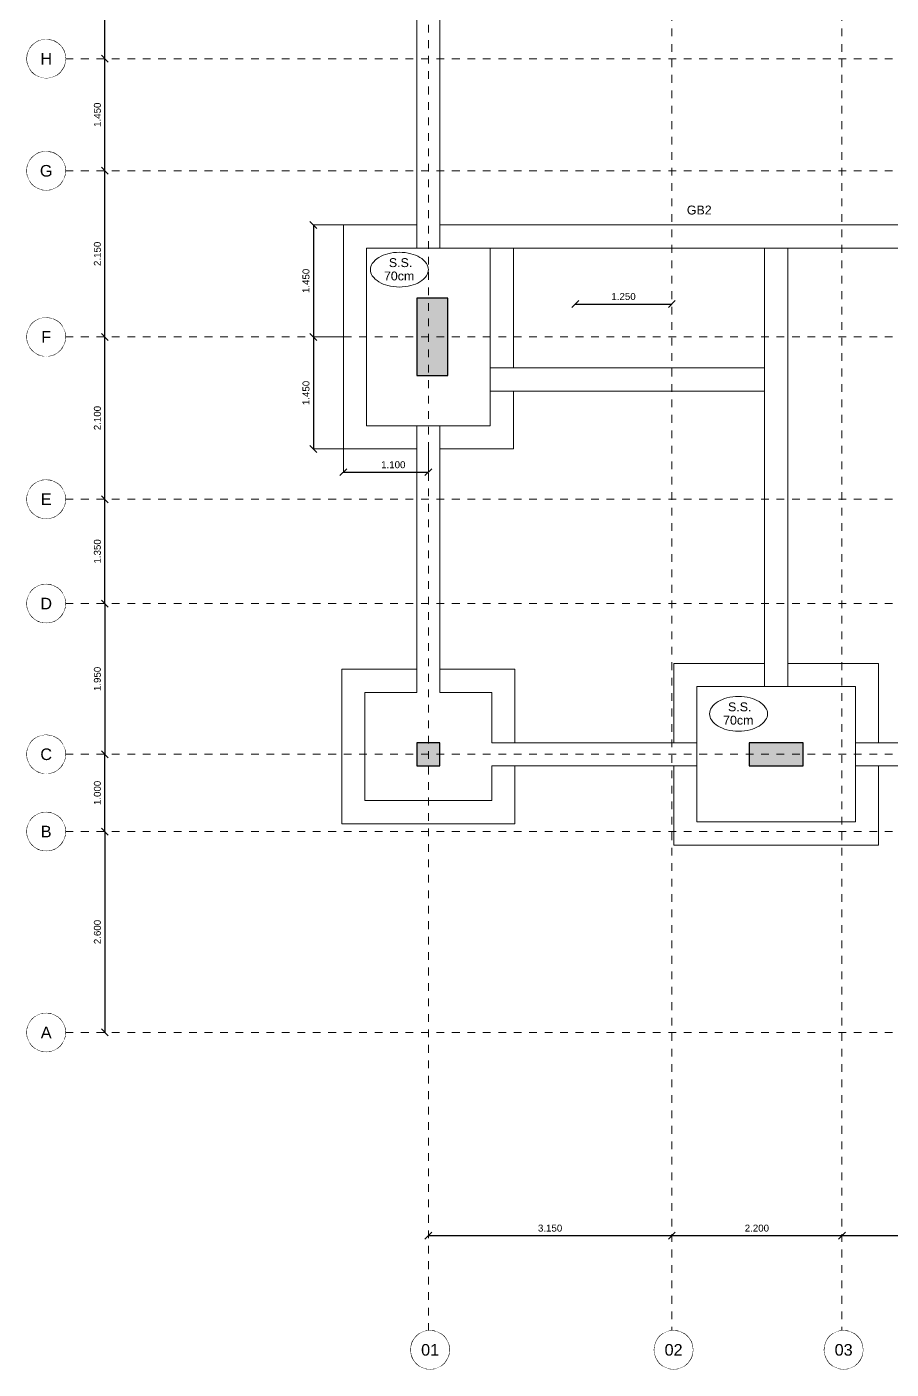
# Model space of a CAD drawing. Header units: inches. Extents: x -11.3 to 47.2, y -1.9 to 32.
# Drawn here: x -2.69 to 8.49, y -1.86 to 15.51 of the extents above; entities that cross this region are included whole.
import ezdxf
from ezdxf.enums import TextEntityAlignment as Align

# ---------------------------------------------------------------- set-up
doc = ezdxf.new("R2010")
doc.units = ezdxf.units.IN
doc.header["$MEASUREMENT"] = 0
doc.set_wipeout_variables(frame=1)
doc.linetypes.add('AXES-TYP$0$CENTER2', pattern=[1.125, 0.75, -0.125, 0.125, -0.125])
doc.layers.add('AXES-2ND&3RD$0$A-GRID-IDEN @ 50', color=51, linetype='Continuous')
doc.layers.add('Columns', color=4, linetype='Continuous')
for name, color, linetype, lineweight in [('AXES-2ND&3RD$0$S-AXIS-CIRC', 22, 'Continuous', 13), ('AXES-TYP$0$S-AXIS-PLAN', 20, 'AXES-TYP$0$CENTER2', 18), ('F_600', 144, 'Continuous', 20), ('F_700', 150, 'Continuous', 20), ('FOUNDATION$0$S-ANNO-TEXT', 130, 'Continuous', 13), ('FOUNDATION$0$S-BEAM-NAME', 2, 'Continuous', 30), ('FOUNDATION$0$S-CONC-PATH', 253, 'Continuous', 5), ('P_Con', 6, 'Continuous', 20), ('Strip', 3, 'Continuous', 20)]:
    doc.layers.add(name, color=color, linetype=linetype, lineweight=lineweight)
doc.styles.add('AXES-2ND&3RD$0$DMA-T-S', font='sanss___.ttf', dxfattribs={"height": 0.0023})
doc.styles.add('AXES-ROOF$0$DMA-TXT-DIM', font='sanss___.ttf', dxfattribs={"height": 0.0018})
doc.styles.add('AXES-TYP$0$DMA-TXT-DIM', font='sanss___.ttf', dxfattribs={"height": 0.0018})
doc.styles.add('FOUNDATION$0$DMA-T-S', font='sanss___.ttf', dxfattribs={"height": 0.0023})
doc.styles.add('FOUNDATION$0$DMA-TXT-DIM', font='sanss___.ttf', dxfattribs={"height": 0.0018})
doc.dimstyles.new('AXES-ROOF$0$DMA-DIM', dxfattribs={"dimtxt": 0.0018, "dimasz": 0.0018, "dimexe": 0, "dimexo": 0, "dimgap": 0.001, "dimtad": 1, "dimdec": 3, "dimlfac": -1, "dimrnd": 0.001, "dimzin": 1, "dimdsep": 46, "dimtxsty": 'AXES-ROOF$0$DMA-TXT-DIM', "dimblk": 'AXES-ROOF$0$_Oblique', "dimcen": 0.003, "dimclrd": 256, "dimclre": 256, "dimclrt": 2, "dimadec": 3, "dimazin": 0, "dimtfac": 1, "dimtdec": 3, "dimtofl": 0, "dimtmove": 0, "dimatfit": 3, "dimfxl": 0.05, "dimtolj": 1, "dimtzin": 0, "dimlwe": -1, "dimarcsym": 0})
doc.dimstyles.new('AXES-TYP$0$DMA-DIM', dxfattribs={"dimtxt": 0.0018, "dimasz": 0.0018, "dimexe": 0, "dimexo": 0, "dimgap": 0.001, "dimtad": 1, "dimdec": 3, "dimlfac": -1, "dimrnd": 0.001, "dimzin": 1, "dimdsep": 46, "dimtxsty": 'AXES-TYP$0$DMA-TXT-DIM', "dimblk": 'AXES-TYP$0$_Oblique', "dimcen": 0.003, "dimclrd": 256, "dimclre": 256, "dimclrt": 2, "dimadec": 3, "dimazin": 0, "dimtfac": 1, "dimtdec": 3, "dimtofl": 0, "dimtmove": 0, "dimatfit": 3, "dimfxl": 0.05, "dimtolj": 1, "dimtzin": 0, "dimlwe": -1, "dimarcsym": 0})
doc.dimstyles.new('FOUNDATION$0$DMA-DIM', dxfattribs={"dimtxt": 0.0018, "dimasz": 0.0018, "dimexe": 0, "dimexo": 0, "dimgap": 0.001, "dimtad": 1, "dimdec": 3, "dimlfac": -1, "dimrnd": 0.001, "dimzin": 1, "dimdsep": 46, "dimtxsty": 'FOUNDATION$0$DMA-TXT-DIM', "dimblk": 'FOUNDATION$0$_Oblique', "dimcen": 0.003, "dimclrd": 256, "dimclre": 256, "dimclrt": 2, "dimadec": 3, "dimazin": 0, "dimtfac": 1, "dimtdec": 3, "dimtofl": 0, "dimtmove": 0, "dimatfit": 3, "dimfxl": 0.05, "dimtolj": 1, "dimtzin": 0, "dimlwe": -1, "dimarcsym": 0})

# ---------------------------------------------------------------- blocks, each defined once
blk = doc.blocks.new('FOUNDATION$0$_Oblique')
at = {"color": 0, "linetype": 'ByBlock', "lineweight": -2}
blk.add_line((0.5, 0.5), (-0.5, -0.5), dxfattribs=at)
blk = doc.blocks.new('*D161')
at = {"layer": 'Defpoints', "color": 0, "transparency": 16777216}
for p in [(4.4, 11.926), (5.65, 11.926), (5.65, 11.926)]:
    blk.add_point(p, dxfattribs=at)
at = {"layer": 'FOUNDATION$0$S-ANNO-TEXT', "lineweight": -2, "transparency": 16777216}
blk.add_line((4.4, 11.926), (5.65, 11.926), dxfattribs=at)
at = {"layer": 'FOUNDATION$0$S-ANNO-TEXT', "lineweight": -2, "transparency": 16777216, "xscale": 0.09, "yscale": 0.09, "zscale": 0.09, "rotation": 180}
blk.add_blockref('FOUNDATION$0$_Oblique', (4.4, 11.926), dxfattribs=at)
at = {"layer": 'FOUNDATION$0$S-ANNO-TEXT', "lineweight": -2, "transparency": 16777216, "xscale": 0.09, "yscale": 0.09, "zscale": 0.09}
blk.add_blockref('FOUNDATION$0$_Oblique', (5.65, 11.926), dxfattribs=at)
at = {"layer": 'FOUNDATION$0$S-ANNO-TEXT', "transparency": 16777216, "insert": (5.025, 12.023), "char_height": 0.09, "attachment_point": 5, "style": 'FOUNDATION$0$DMA-TXT-DIM'}
blk.add_mtext('\\A1;1.250', dxfattribs=at)
blk = doc.blocks.new('*D148')
at = {"layer": 'Defpoints', "color": 0, "transparency": 16777216}
for p in [(1.4, 12.95), (1.013, 11.5), (1.4, 11.5)]:
    blk.add_point(p, dxfattribs=at)
at = {"layer": 'FOUNDATION$0$S-ANNO-TEXT', "transparency": 16777216}
for p, q in [((1.4, 12.95), (1.013, 12.95)), ((1.4, 11.5), (1.013, 11.5))]:
    blk.add_line(p, q, dxfattribs=at)
at = {"layer": 'FOUNDATION$0$S-ANNO-TEXT', "lineweight": -2, "transparency": 16777216}
blk.add_line((1.013, 12.95), (1.013, 11.5), dxfattribs=at)
at = {"layer": 'FOUNDATION$0$S-ANNO-TEXT', "lineweight": -2, "transparency": 16777216, "xscale": 0.09, "yscale": 0.09, "zscale": 0.09}
for p, rotation in [((1.013, 12.95), 90), ((1.013, 11.5), 270)]:
    blk.add_blockref('FOUNDATION$0$_Oblique', p, dxfattribs=dict(at, rotation=rotation))
at = {"layer": 'FOUNDATION$0$S-ANNO-TEXT', "transparency": 16777216, "insert": (0.917, 12.225), "char_height": 0.09, "attachment_point": 5, "rotation": 90, "style": 'FOUNDATION$0$DMA-TXT-DIM'}
blk.add_mtext('\\A1;1.450', dxfattribs=at)
blk = doc.blocks.new('*D147')
at = {"layer": 'Defpoints', "color": 0, "transparency": 16777216}
for p in [(1.4, 11.5), (1.013, 10.05), (1.4, 10.05)]:
    blk.add_point(p, dxfattribs=at)
at = {"layer": 'FOUNDATION$0$S-ANNO-TEXT', "transparency": 16777216}
for p, q in [((1.4, 11.5), (1.013, 11.5)), ((1.4, 10.05), (1.013, 10.05))]:
    blk.add_line(p, q, dxfattribs=at)
at = {"layer": 'FOUNDATION$0$S-ANNO-TEXT', "lineweight": -2, "transparency": 16777216}
blk.add_line((1.013, 11.5), (1.013, 10.05), dxfattribs=at)
at = {"layer": 'FOUNDATION$0$S-ANNO-TEXT', "lineweight": -2, "transparency": 16777216, "xscale": 0.09, "yscale": 0.09, "zscale": 0.09}
for p, rotation in [((1.013, 11.5), 90), ((1.013, 10.05), 270)]:
    blk.add_blockref('FOUNDATION$0$_Oblique', p, dxfattribs=dict(at, rotation=rotation))
at = {"layer": 'FOUNDATION$0$S-ANNO-TEXT', "transparency": 16777216, "insert": (0.917, 10.775), "char_height": 0.09, "attachment_point": 5, "rotation": 90, "style": 'FOUNDATION$0$DMA-TXT-DIM'}
blk.add_mtext('\\A1;1.450', dxfattribs=at)
blk = doc.blocks.new('*D146')
at = {"layer": 'Defpoints', "color": 0, "transparency": 16777216}
for p in [(1.4, 10.05), (2.5, 10.05), (2.5, 9.75)]:
    blk.add_point(p, dxfattribs=at)
at = {"layer": 'FOUNDATION$0$S-ANNO-TEXT', "transparency": 16777216}
for p, q in [((1.4, 10.05), (1.4, 9.75)), ((2.5, 10.05), (2.5, 9.75))]:
    blk.add_line(p, q, dxfattribs=at)
at = {"layer": 'FOUNDATION$0$S-ANNO-TEXT', "lineweight": -2, "transparency": 16777216}
blk.add_line((1.4, 9.75), (2.5, 9.75), dxfattribs=at)
at = {"layer": 'FOUNDATION$0$S-ANNO-TEXT', "lineweight": -2, "transparency": 16777216, "xscale": 0.09, "yscale": 0.09, "zscale": 0.09, "rotation": 180}
blk.add_blockref('FOUNDATION$0$_Oblique', (1.4, 9.75), dxfattribs=at)
at = {"layer": 'FOUNDATION$0$S-ANNO-TEXT', "lineweight": -2, "transparency": 16777216, "xscale": 0.09, "yscale": 0.09, "zscale": 0.09}
blk.add_blockref('FOUNDATION$0$_Oblique', (2.5, 9.75), dxfattribs=at)
at = {"layer": 'FOUNDATION$0$S-ANNO-TEXT', "transparency": 16777216, "insert": (2.046, 9.846), "char_height": 0.09, "attachment_point": 5, "style": 'FOUNDATION$0$DMA-TXT-DIM'}
blk.add_mtext('\\A1;1.100', dxfattribs=at)
blk = doc.blocks.new('AXES-TYP$0$_Oblique')
at = {"color": 0, "linetype": 'ByBlock', "lineweight": -2}
blk.add_line((0.5, 0.5), (-0.5, -0.5), dxfattribs=at)
blk = doc.blocks.new('*D179')
at = {"layer": 'Defpoints', "color": 0, "transparency": 16777216}
for p in [(-1.686, 5.1), (-1.686, 2.5), (-1.686, 2.5)]:
    blk.add_point(p, dxfattribs=at)
at = {"layer": 'FOUNDATION$0$S-ANNO-TEXT', "lineweight": -2, "transparency": 16777216}
blk.add_line((-1.686, 5.1), (-1.686, 2.5), dxfattribs=at)
at = {"layer": 'FOUNDATION$0$S-ANNO-TEXT', "lineweight": -2, "transparency": 16777216, "xscale": 0.09, "yscale": 0.09, "zscale": 0.09}
for p, rotation in [((-1.686, 5.1), 90), ((-1.686, 2.5), 270)]:
    blk.add_blockref('AXES-TYP$0$_Oblique', p, dxfattribs=dict(at, rotation=rotation))
at = {"layer": 'FOUNDATION$0$S-ANNO-TEXT', "transparency": 16777216, "insert": (-1.782, 3.8), "char_height": 0.09, "attachment_point": 5, "rotation": 90, "style": 'AXES-TYP$0$DMA-TXT-DIM'}
blk.add_mtext('\\A1;2.600', dxfattribs=at)
blk = doc.blocks.new('AXES-ROOF$0$_Oblique')
at = {"color": 0, "linetype": 'ByBlock', "lineweight": -2}
blk.add_line((0.5, 0.5), (-0.5, -0.5), dxfattribs=at)
blk = doc.blocks.new('*D237')
at = {"layer": 'Defpoints', "color": 0, "transparency": 16777216}
for p in [(2.5, -0.128), (5.65, -0.128), (5.65, -0.128)]:
    blk.add_point(p, dxfattribs=at)
at = {"layer": 'FOUNDATION$0$S-ANNO-TEXT', "lineweight": -2, "transparency": 16777216}
blk.add_line((2.5, -0.128), (5.65, -0.128), dxfattribs=at)
at = {"layer": 'FOUNDATION$0$S-ANNO-TEXT', "lineweight": -2, "transparency": 16777216, "xscale": 0.09, "yscale": 0.09, "zscale": 0.09, "rotation": 180}
blk.add_blockref('AXES-ROOF$0$_Oblique', (2.5, -0.128), dxfattribs=at)
at = {"layer": 'FOUNDATION$0$S-ANNO-TEXT', "lineweight": -2, "transparency": 16777216, "xscale": 0.09, "yscale": 0.09, "zscale": 0.09}
blk.add_blockref('AXES-ROOF$0$_Oblique', (5.65, -0.128), dxfattribs=at)
at = {"layer": 'FOUNDATION$0$S-ANNO-TEXT', "transparency": 16777216, "insert": (4.075, -0.032), "char_height": 0.09, "attachment_point": 5, "style": 'AXES-ROOF$0$DMA-TXT-DIM'}
blk.add_mtext('\\A1;3.150', dxfattribs=at)
blk = doc.blocks.new('*D235')
at = {"layer": 'Defpoints', "color": 0, "transparency": 16777216}
for p in [(5.65, -0.128), (7.85, -0.128), (7.85, -0.128)]:
    blk.add_point(p, dxfattribs=at)
at = {"layer": 'FOUNDATION$0$S-ANNO-TEXT', "lineweight": -2, "transparency": 16777216}
blk.add_line((5.65, -0.128), (7.85, -0.128), dxfattribs=at)
at = {"layer": 'FOUNDATION$0$S-ANNO-TEXT', "lineweight": -2, "transparency": 16777216, "xscale": 0.09, "yscale": 0.09, "zscale": 0.09, "rotation": 180}
blk.add_blockref('AXES-ROOF$0$_Oblique', (5.65, -0.128), dxfattribs=at)
at = {"layer": 'FOUNDATION$0$S-ANNO-TEXT', "lineweight": -2, "transparency": 16777216, "xscale": 0.09, "yscale": 0.09, "zscale": 0.09}
blk.add_blockref('AXES-ROOF$0$_Oblique', (7.85, -0.128), dxfattribs=at)
at = {"layer": 'FOUNDATION$0$S-ANNO-TEXT', "transparency": 16777216, "insert": (6.75, -0.032), "char_height": 0.09, "attachment_point": 5, "style": 'AXES-ROOF$0$DMA-TXT-DIM'}
blk.add_mtext('\\A1;2.200', dxfattribs=at)
blk = doc.blocks.new('*D233')
at = {"layer": 'Defpoints', "color": 0, "transparency": 16777216}
for p in [(7.85, -0.128), (11.5, -0.128), (11.5, -0.128)]:
    blk.add_point(p, dxfattribs=at)
at = {"layer": 'FOUNDATION$0$S-ANNO-TEXT', "lineweight": -2, "transparency": 16777216}
blk.add_line((7.85, -0.128), (11.5, -0.128), dxfattribs=at)
at = {"layer": 'FOUNDATION$0$S-ANNO-TEXT', "lineweight": -2, "transparency": 16777216, "xscale": 0.09, "yscale": 0.09, "zscale": 0.09, "rotation": 180}
blk.add_blockref('AXES-ROOF$0$_Oblique', (7.85, -0.128), dxfattribs=at)
at = {"layer": 'FOUNDATION$0$S-ANNO-TEXT', "lineweight": -2, "transparency": 16777216, "xscale": 0.09, "yscale": 0.09, "zscale": 0.09}
blk.add_blockref('AXES-ROOF$0$_Oblique', (11.5, -0.128), dxfattribs=at)
at = {"layer": 'FOUNDATION$0$S-ANNO-TEXT', "transparency": 16777216, "insert": (9.675, -0.032), "char_height": 0.09, "attachment_point": 5, "style": 'AXES-ROOF$0$DMA-TXT-DIM'}
blk.add_mtext('\\A1;3.650', dxfattribs=at)
blk = doc.blocks.new('*D223')
at = {"layer": 'Defpoints', "color": 0, "transparency": 16777216}
for p in [(-1.686, 6.1), (-1.686, 6.1), (-1.686, 5.1)]:
    blk.add_point(p, dxfattribs=at)
at = {"layer": 'FOUNDATION$0$S-ANNO-TEXT', "lineweight": -2, "transparency": 16777216}
blk.add_line((-1.686, 5.1), (-1.686, 6.1), dxfattribs=at)
at = {"layer": 'FOUNDATION$0$S-ANNO-TEXT', "lineweight": -2, "transparency": 16777216, "xscale": 0.09, "yscale": 0.09, "zscale": 0.09}
for p, rotation in [((-1.686, 6.1), 90), ((-1.686, 5.1), 270)]:
    blk.add_blockref('AXES-ROOF$0$_Oblique', p, dxfattribs=dict(at, rotation=rotation))
at = {"layer": 'FOUNDATION$0$S-ANNO-TEXT', "transparency": 16777216, "insert": (-1.782, 5.6), "char_height": 0.09, "attachment_point": 5, "rotation": 90, "style": 'AXES-ROOF$0$DMA-TXT-DIM'}
blk.add_mtext('\\A1;1.000', dxfattribs=at)
blk = doc.blocks.new('*D221')
at = {"layer": 'Defpoints', "color": 0, "transparency": 16777216}
for p in [(-1.686, 9.4), (-1.686, 9.4), (-1.686, 8.05)]:
    blk.add_point(p, dxfattribs=at)
at = {"layer": 'FOUNDATION$0$S-ANNO-TEXT', "lineweight": -2, "transparency": 16777216}
blk.add_line((-1.686, 8.05), (-1.686, 9.4), dxfattribs=at)
at = {"layer": 'FOUNDATION$0$S-ANNO-TEXT', "lineweight": -2, "transparency": 16777216, "xscale": 0.09, "yscale": 0.09, "zscale": 0.09}
for p, rotation in [((-1.686, 9.4), 90), ((-1.686, 8.05), 270)]:
    blk.add_blockref('AXES-ROOF$0$_Oblique', p, dxfattribs=dict(at, rotation=rotation))
at = {"layer": 'FOUNDATION$0$S-ANNO-TEXT', "transparency": 16777216, "insert": (-1.782, 8.725), "char_height": 0.09, "attachment_point": 5, "rotation": 90, "style": 'AXES-ROOF$0$DMA-TXT-DIM'}
blk.add_mtext('\\A1;1.350', dxfattribs=at)
blk = doc.blocks.new('*D219')
at = {"layer": 'Defpoints', "color": 0, "transparency": 16777216}
for p in [(-1.686, 11.5), (-1.686, 11.5), (-1.686, 9.4)]:
    blk.add_point(p, dxfattribs=at)
at = {"layer": 'FOUNDATION$0$S-ANNO-TEXT', "lineweight": -2, "transparency": 16777216}
blk.add_line((-1.686, 9.4), (-1.686, 11.5), dxfattribs=at)
at = {"layer": 'FOUNDATION$0$S-ANNO-TEXT', "lineweight": -2, "transparency": 16777216, "xscale": 0.09, "yscale": 0.09, "zscale": 0.09}
for p, rotation in [((-1.686, 11.5), 90), ((-1.686, 9.4), 270)]:
    blk.add_blockref('AXES-ROOF$0$_Oblique', p, dxfattribs=dict(at, rotation=rotation))
at = {"layer": 'FOUNDATION$0$S-ANNO-TEXT', "transparency": 16777216, "insert": (-1.782, 10.45), "char_height": 0.09, "attachment_point": 5, "rotation": 90, "style": 'AXES-ROOF$0$DMA-TXT-DIM'}
blk.add_mtext('\\A1;2.100', dxfattribs=at)
blk = doc.blocks.new('*D217')
at = {"layer": 'Defpoints', "color": 0, "transparency": 16777216}
for p in [(-1.686, 13.65), (-1.686, 13.65), (-1.686, 11.5)]:
    blk.add_point(p, dxfattribs=at)
at = {"layer": 'FOUNDATION$0$S-ANNO-TEXT', "lineweight": -2, "transparency": 16777216}
blk.add_line((-1.686, 11.5), (-1.686, 13.65), dxfattribs=at)
at = {"layer": 'FOUNDATION$0$S-ANNO-TEXT', "lineweight": -2, "transparency": 16777216, "xscale": 0.09, "yscale": 0.09, "zscale": 0.09}
for p, rotation in [((-1.686, 13.65), 90), ((-1.686, 11.5), 270)]:
    blk.add_blockref('AXES-ROOF$0$_Oblique', p, dxfattribs=dict(at, rotation=rotation))
at = {"layer": 'FOUNDATION$0$S-ANNO-TEXT', "transparency": 16777216, "insert": (-1.782, 12.575), "char_height": 0.09, "attachment_point": 5, "rotation": 90, "style": 'AXES-ROOF$0$DMA-TXT-DIM'}
blk.add_mtext('\\A1;2.150', dxfattribs=at)
blk = doc.blocks.new('*D215')
at = {"layer": 'Defpoints', "color": 0, "transparency": 16777216}
for p in [(-1.686, 15.1), (-1.686, 15.1), (-1.686, 13.65)]:
    blk.add_point(p, dxfattribs=at)
at = {"layer": 'FOUNDATION$0$S-ANNO-TEXT', "lineweight": -2, "transparency": 16777216}
blk.add_line((-1.686, 13.65), (-1.686, 15.1), dxfattribs=at)
at = {"layer": 'FOUNDATION$0$S-ANNO-TEXT', "lineweight": -2, "transparency": 16777216, "xscale": 0.09, "yscale": 0.09, "zscale": 0.09}
for p, rotation in [((-1.686, 15.1), 90), ((-1.686, 13.65), 270)]:
    blk.add_blockref('AXES-ROOF$0$_Oblique', p, dxfattribs=dict(at, rotation=rotation))
at = {"layer": 'FOUNDATION$0$S-ANNO-TEXT', "transparency": 16777216, "insert": (-1.782, 14.375), "char_height": 0.09, "attachment_point": 5, "rotation": 90, "style": 'AXES-ROOF$0$DMA-TXT-DIM'}
blk.add_mtext('\\A1;1.450', dxfattribs=at)
blk = doc.blocks.new('*D213')
at = {"layer": 'Defpoints', "color": 0, "transparency": 16777216}
for p in [(-1.686, 18.25), (-1.686, 18.25), (-1.686, 15.1)]:
    blk.add_point(p, dxfattribs=at)
at = {"layer": 'FOUNDATION$0$S-ANNO-TEXT', "lineweight": -2, "transparency": 16777216}
blk.add_line((-1.686, 15.1), (-1.686, 18.25), dxfattribs=at)
at = {"layer": 'FOUNDATION$0$S-ANNO-TEXT', "lineweight": -2, "transparency": 16777216, "xscale": 0.09, "yscale": 0.09, "zscale": 0.09}
for p, rotation in [((-1.686, 18.25), 90), ((-1.686, 15.1), 270)]:
    blk.add_blockref('AXES-ROOF$0$_Oblique', p, dxfattribs=dict(at, rotation=rotation))
at = {"layer": 'FOUNDATION$0$S-ANNO-TEXT', "transparency": 16777216, "insert": (-1.782, 16.675), "char_height": 0.09, "attachment_point": 5, "rotation": 90, "style": 'AXES-ROOF$0$DMA-TXT-DIM'}
blk.add_mtext('\\A1;3.150', dxfattribs=at)
blk = doc.blocks.new('*D191')
at = {"layer": 'Defpoints', "color": 0, "transparency": 16777216}
for p in [(-1.686, 8.05), (-1.686, 6.1), (-1.686, 6.1)]:
    blk.add_point(p, dxfattribs=at)
at = {"layer": 'FOUNDATION$0$S-ANNO-TEXT', "lineweight": -2, "transparency": 16777216}
blk.add_line((-1.686, 8.05), (-1.686, 6.1), dxfattribs=at)
at = {"layer": 'FOUNDATION$0$S-ANNO-TEXT', "lineweight": -2, "transparency": 16777216, "xscale": 0.09, "yscale": 0.09, "zscale": 0.09}
for p, rotation in [((-1.686, 8.05), 90), ((-1.686, 6.1), 270)]:
    blk.add_blockref('AXES-ROOF$0$_Oblique', p, dxfattribs=dict(at, rotation=rotation))
at = {"layer": 'FOUNDATION$0$S-ANNO-TEXT', "transparency": 16777216, "insert": (-1.782, 7.075), "char_height": 0.09, "attachment_point": 5, "rotation": 90, "style": 'AXES-ROOF$0$DMA-TXT-DIM'}
blk.add_mtext('\\A1;1.950', dxfattribs=at)
blk = doc.blocks.new('FOUNDATION$0$ssnot')
at = {"layer": 'FOUNDATION$0$S-ANNO-TEXT'}
blk.add_lwpolyline([(-0.75, 0, 0.152216), (-0.701, -0.158, 0.106943), (-0.53, -0.318, 0.074343), (-0.3, -0.413, 0.060974), (0, -0.45, 0.060974), (0.3, -0.413, 0.074343), (0.53, -0.318, 0.106943), (0.701, -0.158, 0.152216), (0.75, 0, 0.152216), (0.701, 0.158, 0.106943), (0.53, 0.318, 0.074343), (0.3, 0.413, 0.060974), (0, 0.45, 0.060974), (-0.3, 0.413, 0.074343), (-0.53, 0.318, 0.106943), (-0.701, 0.158, 0.152216)], format="xyb", close=True, dxfattribs=at)
blk = doc.blocks.new('AXES-2ND&3RD$0$GI')
at = {"layer": 'AXES-2ND&3RD$0$S-AXIS-CIRC'}
blk.add_circle((0, 0), 0.005, dxfattribs=at)
at = {"style": 'AXES-2ND&3RD$0$DMA-T-S'}
blk.add_attdef('GRID_INDICATOR', text='', height=0.003, dxfattribs=at).set_placement((0, 0), align=Align.MIDDLE)
blk.add_wipeout([(0, 0.005), (0.0017, 0.0047), (0.00306, 0.00395), (0.00388, 0.00315), (0.00443, 0.00232), (0.00481, 0.00137), (0.005, 0), (0.00493, -0.00086), (0.00455, -0.00207), (0.00368, -0.00338), (0.00281, -0.00414), (0.00209, -0.00454), (0.00139, -0.0048), (0.00044, -0.00498), (-0.00046, -0.00498), (-0.00143, -0.00479), (-0.00255, -0.0043), (-0.00307, -0.00394), (-0.00383, -0.00322), (-0.0044, -0.00237), (-0.00482, -0.00132), (-0.00498, -0.00047), (-0.00493, 0.00082), (-0.00466, 0.0018), (-0.00433, 0.0025), (-0.00388, 0.00315), (-0.00314, 0.00389), (-0.00238, 0.0044), (-0.00159, 0.00474), (-0.00097, 0.0049)]).dxf.layer = 'AXES-2ND&3RD$0$S-AXIS-CIRC'
for tag, p in [('LINE_1', (0, 0.0015)), ('LINE_2', (0, -0.00216))]:
    blk.add_attdef(tag, text='', height=0.003, dxfattribs=at).set_placement(p, align=Align.MIDDLE)

msp = doc.modelspace()

# ---------------------------------------------------------------- hatches: boundary and pattern name
at = {"layer": 'FOUNDATION$0$S-CONC-PATH'}
for points in [[(2.75, 12.0001), (2.35, 12.0001), (2.35, 11.0001), (2.75, 11.0001)], [(2.65, 5.95), (2.65, 6.25), (2.35, 6.25), (2.35, 5.95)], [(7.35, 5.95), (7.35, 6.25), (6.65, 6.25), (6.65, 5.95)]]:
    msp.add_hatch(color=256, dxfattribs=at).paths.add_polyline_path(points)

# ---------------------------------------------------------------- linework, layer by layer
at = {"layer": 'AXES-TYP$0$S-AXIS-PLAN', "ltscale": 0.01}
for p, q in [((2.5, -1.3613), (2.5, 31.4902)), ((5.65, 31.4902), (5.65, -1.3613)), ((7.85, 31.4902), (7.85, -1.3613)), ((-2.1947, 15.1), (30.7233, 15.1)), ((-2.1947, 13.65), (30.7233, 13.65)), ((-2.1947, 11.5001), (30.7233, 11.5001)), ((-2.1947, 9.4), (30.7233, 9.4)), ((-2.1947, 8.05), (30.7233, 8.05)), ((-2.1947, 6.1), (30.7233, 6.1)), ((-2.1947, 5.1), (30.7233, 5.1)), ((-2.1947, 2.5), (30.7233, 2.5))]:
    msp.add_line(p, q, dxfattribs=at)
at = {"layer": 'Columns'}
for points in [[(2.75, 12.0001), (2.35, 12.0001), (2.35, 11.0001), (2.75, 11.0001)], [(2.65, 5.95), (2.65, 6.25), (2.35, 6.25), (2.35, 5.95)], [(7.35, 5.95), (7.35, 6.25), (6.65, 6.25), (6.65, 5.95)]]:
    msp.add_lwpolyline(points, close=True, dxfattribs=at)
at = {"layer": 'F_600'}
for points in [[(2.35, 6.9), (1.68, 6.9), (1.68, 5.5), (3.32, 5.5), (3.32, 5.95)], [(3.32, 6.25), (3.32, 6.9), (2.65, 6.9)]]:
    msp.add_lwpolyline(points, dxfattribs=at)
at = {"layer": 'F_700'}
for points in [[(1.7, 10.3501), (3.3, 10.3501), (3.3, 12.6501), (1.7, 12.6501)], [(5.975, 5.225), (8.025, 5.225), (8.025, 6.975), (5.975, 6.975)]]:
    msp.add_lwpolyline(points, close=True, dxfattribs=at)
at = {"layer": 'P_Con'}
for points in [[(2.35, 10.0501), (1.4, 10.0501), (1.4, 12.9501), (2.35, 12.9501)], [(3.6033, 11.1001), (3.6033, 12.6501)], [(3.6, 10.8001), (3.6, 10.0501), (2.65, 10.0501)], [(2.35, 7.2), (1.38, 7.2), (1.38, 5.2), (3.62, 5.2), (3.62, 5.95)], [(3.62, 6.25), (3.62, 7.2), (2.65, 7.2)], [(6.85, 7.275), (5.675, 7.275), (5.675, 6.25)], [(8.325, 6.25), (8.325, 7.275), (7.15, 7.275)], [(5.675, 5.95), (5.675, 4.925), (8.325, 4.925), (8.325, 5.95)]]:
    msp.add_lwpolyline(points, dxfattribs=at)
at = {"layer": 'Strip'}
for p, q in [((2.35, 16.575), (2.35, 12.6501)), ((2.65, 16.575), (2.65, 12.6501)), ((9.8, 12.9501), (2.65, 12.9501)), ((9.8, 12.6501), (2.65, 12.6501)), ((6.85, 12.6501), (6.85, 6.975)), ((7.15, 12.6501), (7.15, 6.975)), ((6.85, 11.1001), (3.3, 11.1001)), ((6.85, 10.8001), (3.3, 10.8001)), ((2.35, 10.3501), (2.35, 6.9)), ((2.65, 10.3501), (2.65, 6.9))]:
    msp.add_line(p, q, dxfattribs=at)
for points in [[(3.32, 6.25), (5.975, 6.25)], [(8.025, 6.25), (10.5869, 6.25)], [(3.32, 5.95), (5.975, 5.95)], [(8.025, 5.95), (10.5869, 5.95)]]:
    msp.add_lwpolyline(points, dxfattribs=at)

# ---------------------------------------------------------------- block references
at = {"layer": 'FOUNDATION$0$S-ANNO-TEXT', "linetype": 'Continuous', "xscale": 0.5, "yscale": 0.5, "zscale": 0.5}
for p in [(2.1251, 12.3709), (6.5128, 6.6229)]:
    msp.add_blockref('FOUNDATION$0$ssnot', p, dxfattribs=at)

# ---------------------------------------------------------------- texts
at = {"layer": 'FOUNDATION$0$S-ANNO-TEXT', "style": 'FOUNDATION$0$DMA-T-S'}
for s, p in [('S.S.', (1.9887, 12.4041)), ('70cm', (1.9251, 12.2314)), ('S.S.', (6.3765, 6.6561)), ('70cm', (6.3128, 6.4833))]:
    msp.add_text(s, height=0.115, rotation=0, dxfattribs=at).set_placement(p)
at = {"layer": 'FOUNDATION$0$S-BEAM-NAME', "style": 'FOUNDATION$0$DMA-T-S'}
msp.add_text('GB2', height=0.115, rotation=359.99473, dxfattribs=at).set_placement((5.8438, 13.0846))

# ---------------------------------------------------------------- dimensions: what is measured, and where the dimension line sits
at = {"layer": 'FOUNDATION$0$S-ANNO-TEXT'}
for base, p1, p2, dimstyle, override, picture, middle in [((-1.6857, 18.25), (-1.6857, 15.1), (-1.6857, 18.25), 'AXES-ROOF$0$DMA-DIM', {"dimscale": 0, "dimclrt": 256, "dimtix": 1, "dimtofl": 1, "dimtmove": 1, "dimatfit": 0}, '*D213', (-1.7821, 16.675)), ((-1.6857, 15.1), (-1.6857, 13.65), (-1.6857, 15.1), 'AXES-ROOF$0$DMA-DIM', {"dimscale": 0, "dimclrt": 256, "dimtix": 1, "dimtofl": 1, "dimtmove": 1, "dimatfit": 0}, '*D215', (-1.7821, 14.375)), ((-1.6857, 13.65), (-1.6857, 11.5001), (-1.6857, 13.65), 'AXES-ROOF$0$DMA-DIM', {"dimscale": 0, "dimclrt": 256, "dimtix": 1, "dimtofl": 1, "dimtmove": 1, "dimatfit": 0}, '*D217', (-1.7821, 12.575)), ((1.0131, 11.5001), (1.4, 12.9501), (1.4, 11.5001), 'FOUNDATION$0$DMA-DIM', {"dimscale": 0, "dimclrt": 256, "dimtix": 0, "dimtofl": 1, "dimtmove": 0, "dimatfit": 3}, '*D148', (0.9167, 12.2251)), ((-1.6857, 11.5001), (-1.6857, 9.4), (-1.6857, 11.5001), 'AXES-ROOF$0$DMA-DIM', {"dimscale": 0, "dimclrt": 256, "dimtix": 1, "dimtofl": 1, "dimtmove": 1, "dimatfit": 0}, '*D219', (-1.7821, 10.45)), ((1.0131, 10.0501), (1.4, 11.5001), (1.4, 10.0501), 'FOUNDATION$0$DMA-DIM', {"dimscale": 0, "dimclrt": 256, "dimtix": 0, "dimtofl": 1, "dimtmove": 0, "dimatfit": 3}, '*D147', (0.9167, 10.7751)), ((-1.6857, 9.4), (-1.6857, 8.05), (-1.6857, 9.4), 'AXES-ROOF$0$DMA-DIM', {"dimscale": 0, "dimclrt": 256, "dimtix": 1, "dimtofl": 1, "dimtmove": 1, "dimatfit": 0}, '*D221', (-1.7821, 8.725)), ((-1.6857, 6.1), (-1.6857, 8.05), (-1.6857, 6.1), 'AXES-ROOF$0$DMA-DIM', {"dimscale": 0, "dimclrt": 256, "dimtix": 1, "dimtofl": 1, "dimtmove": 1, "dimatfit": 0}, '*D191', (-1.7821, 7.075)), ((-1.6857, 6.1), (-1.6857, 5.1), (-1.6857, 6.1), 'AXES-ROOF$0$DMA-DIM', {"dimscale": 0, "dimclrt": 256, "dimtix": 1, "dimtofl": 1, "dimtmove": 1, "dimatfit": 0}, '*D223', (-1.7821, 5.6)), ((-1.6857, 2.5), (-1.6857, 5.1), (-1.6857, 2.5), 'AXES-TYP$0$DMA-DIM', {"dimscale": 0, "dimclrt": 256, "dimtix": 1, "dimtofl": 1, "dimtmove": 1, "dimatfit": 0}, '*D179', (-1.7821, 3.8))]:
    dim = msp.add_linear_dim(base=base, p1=p1, p2=p2, angle=90, dimstyle=dimstyle, override=override, dxfattribs=at)
    dim.commit()
    dim.dimension.update_dxf_attribs({"geometry": picture, "text_midpoint": middle})
for base, p1, p2, dimstyle, override, picture, middle in [((5.65, 11.9262), (4.4, 11.9262), (5.65, 11.9262), 'FOUNDATION$0$DMA-DIM', {"dimscale": 0, "dimclrt": 256, "dimtix": 0, "dimtofl": 1, "dimtmove": 0, "dimatfit": 3}, '*D161', (5.025, 12.0226)), ((5.65, -0.1282), (2.5, -0.1282), (5.65, -0.1282), 'AXES-ROOF$0$DMA-DIM', {"dimscale": 0, "dimclrt": 256, "dimtix": 1, "dimtofl": 1, "dimtmove": 1, "dimatfit": 0}, '*D237', (4.075, -0.0318)), ((7.85, -0.1282), (5.65, -0.1282), (7.85, -0.1282), 'AXES-ROOF$0$DMA-DIM', {"dimscale": 0, "dimclrt": 256, "dimtix": 1, "dimtofl": 1, "dimtmove": 1, "dimatfit": 0}, '*D235', (6.75, -0.0319)), ((11.5, -0.1282), (7.85, -0.1282), (11.5, -0.1282), 'AXES-ROOF$0$DMA-DIM', {"dimscale": 0, "dimclrt": 256, "dimtix": 1, "dimtofl": 1, "dimtmove": 1, "dimatfit": 0}, '*D233', (9.675, -0.0318))]:
    dim = msp.add_linear_dim(base=base, p1=p1, p2=p2, dimstyle=dimstyle, override=override, dxfattribs=at)
    dim.commit()
    dim.dimension.update_dxf_attribs({"geometry": picture, "text_midpoint": middle})
dim = msp.add_linear_dim(base=(2.5, 9.7498), p1=(1.4, 10.0501), p2=(2.5, 10.0501), dimstyle='FOUNDATION$0$DMA-DIM', override={"dimscale": 0, "dimclrt": 256, "dimtix": 0, "dimtofl": 1, "dimtmove": 0, "dimatfit": 3}, dxfattribs=at)
dim.commit()
dim.dimension.update_dxf_attribs({"geometry": '*D146', "text_midpoint": (2.0464, 9.7498), "dimtype": 128})

# ---------------------------------------------------------------- next in the draw order: block references
at = {"layer": 'AXES-2ND&3RD$0$A-GRID-IDEN @ 50'}
ref = msp.add_blockref('AXES-2ND&3RD$0$GI', (-2.4436, 15.1), dxfattribs=dict(at, xscale=50, yscale=50, zscale=50))
ref.add_attrib('GRID_INDICATOR', 'H', dxfattribs={"layer": '0', "color": 2, "height": 0.15, "style": 'AXES-2ND&3RD$0$DMA-T-S'}).set_placement((-2.4436, 15.1), align=Align.MIDDLE)
ref = msp.add_blockref('AXES-2ND&3RD$0$GI', (-2.4447, 13.65), dxfattribs=dict(at, xscale=50, yscale=50, zscale=50))
ref.add_attrib('GRID_INDICATOR', 'G', dxfattribs={"layer": '0', "color": 2, "height": 0.15, "style": 'AXES-2ND&3RD$0$DMA-T-S'}).set_placement((-2.4447, 13.65), align=Align.MIDDLE)
ref = msp.add_blockref('AXES-2ND&3RD$0$GI', (-2.4447, 11.5001), dxfattribs=dict(at, xscale=50, yscale=50, zscale=50))
ref.add_attrib('GRID_INDICATOR', 'F', dxfattribs={"layer": '0', "color": 2, "height": 0.15, "style": 'AXES-2ND&3RD$0$DMA-T-S'}).set_placement((-2.4447, 11.5001), align=Align.MIDDLE)
ref = msp.add_blockref('AXES-2ND&3RD$0$GI', (-2.4447, 9.4), dxfattribs=dict(at, xscale=50, yscale=50, zscale=50))
ref.add_attrib('GRID_INDICATOR', 'E', dxfattribs={"layer": '0', "color": 2, "height": 0.15, "style": 'AXES-2ND&3RD$0$DMA-T-S'}).set_placement((-2.4447, 9.4), align=Align.MIDDLE)
ref = msp.add_blockref('AXES-2ND&3RD$0$GI', (-2.4447, 8.05), dxfattribs=dict(at, xscale=50, yscale=50, zscale=50))
ref.add_attrib('GRID_INDICATOR', 'D', dxfattribs={"layer": '0', "color": 2, "height": 0.15, "style": 'AXES-2ND&3RD$0$DMA-T-S'}).set_placement((-2.4447, 8.05), align=Align.MIDDLE)
ref = msp.add_blockref('AXES-2ND&3RD$0$GI', (-2.4447, 6.1), dxfattribs=dict(at, xscale=50, yscale=50, zscale=50))
ref.add_attrib('GRID_INDICATOR', 'C', dxfattribs={"layer": '0', "color": 2, "height": 0.15, "style": 'AXES-2ND&3RD$0$DMA-T-S'}).set_placement((-2.4447, 6.1), align=Align.MIDDLE)
ref = msp.add_blockref('AXES-2ND&3RD$0$GI', (-2.4447, 5.1), dxfattribs=dict(at, xscale=50, yscale=50, zscale=50))
ref.add_attrib('GRID_INDICATOR', 'B', dxfattribs={"layer": '0', "color": 2, "height": 0.15, "style": 'AXES-2ND&3RD$0$DMA-T-S'}).set_placement((-2.4447, 5.1), align=Align.MIDDLE)
ref = msp.add_blockref('AXES-2ND&3RD$0$GI', (-2.4447, 2.5), dxfattribs=dict(at, xscale=50, yscale=50, zscale=50))
ref.add_attrib('GRID_INDICATOR', 'A', dxfattribs={"layer": '0', "color": 2, "height": 0.15, "style": 'AXES-2ND&3RD$0$DMA-T-S'}).set_placement((-2.4447, 2.5), align=Align.MIDDLE)
ref = msp.add_blockref('AXES-2ND&3RD$0$GI', (2.5228, -1.6065), dxfattribs=dict(at, xscale=50, yscale=50, zscale=50))
ref.add_attrib('GRID_INDICATOR', 'L', dxfattribs={"layer": '0', "color": 2, "height": 0.15, "style": 'AXES-2ND&3RD$0$DMA-T-S'}).set_placement((2.5228, -1.6065), align=Align.MIDDLE)
ref = msp.add_blockref('AXES-2ND&3RD$0$GI', (5.6728, -1.6065), dxfattribs=dict(at, xscale=50, yscale=50, zscale=50))
ref.add_attrib('GRID_INDICATOR', 'L', dxfattribs={"layer": '0', "color": 2, "height": 0.15, "style": 'AXES-2ND&3RD$0$DMA-T-S'}).set_placement((5.6728, -1.6065), align=Align.MIDDLE)
ref = msp.add_blockref('AXES-2ND&3RD$0$GI', (7.8728, -1.6065), dxfattribs=dict(at, xscale=50, yscale=50, zscale=50))
ref.add_attrib('GRID_INDICATOR', 'L', dxfattribs={"layer": '0', "color": 2, "height": 0.15, "style": 'AXES-2ND&3RD$0$DMA-T-S'}).set_placement((7.8728, -1.6065), align=Align.MIDDLE)

# ---------------------------------------------------------------- next in the draw order: block references
ref = msp.add_blockref('AXES-2ND&3RD$0$GI', (2.5228, -1.6065), dxfattribs=dict(at, xscale=50, yscale=50, zscale=50))
ref.add_attrib('GRID_INDICATOR', '01', dxfattribs={"layer": '0', "color": 2, "height": 0.15, "style": 'AXES-2ND&3RD$0$DMA-T-S'}).set_placement((2.5228, -1.6065), align=Align.MIDDLE)
ref = msp.add_blockref('AXES-2ND&3RD$0$GI', (5.6728, -1.6065), dxfattribs=dict(at, xscale=50, yscale=50, zscale=50))
ref.add_attrib('GRID_INDICATOR', '02', dxfattribs={"layer": '0', "color": 2, "height": 0.15, "style": 'AXES-2ND&3RD$0$DMA-T-S'}).set_placement((5.6728, -1.6065), align=Align.MIDDLE)
ref = msp.add_blockref('AXES-2ND&3RD$0$GI', (7.8728, -1.6065), dxfattribs=dict(at, xscale=50, yscale=50, zscale=50))
ref.add_attrib('GRID_INDICATOR', '03', dxfattribs={"layer": '0', "color": 2, "height": 0.15, "style": 'AXES-2ND&3RD$0$DMA-T-S'}).set_placement((7.8728, -1.6065), align=Align.MIDDLE)

doc.saveas('drawing.dxf')
